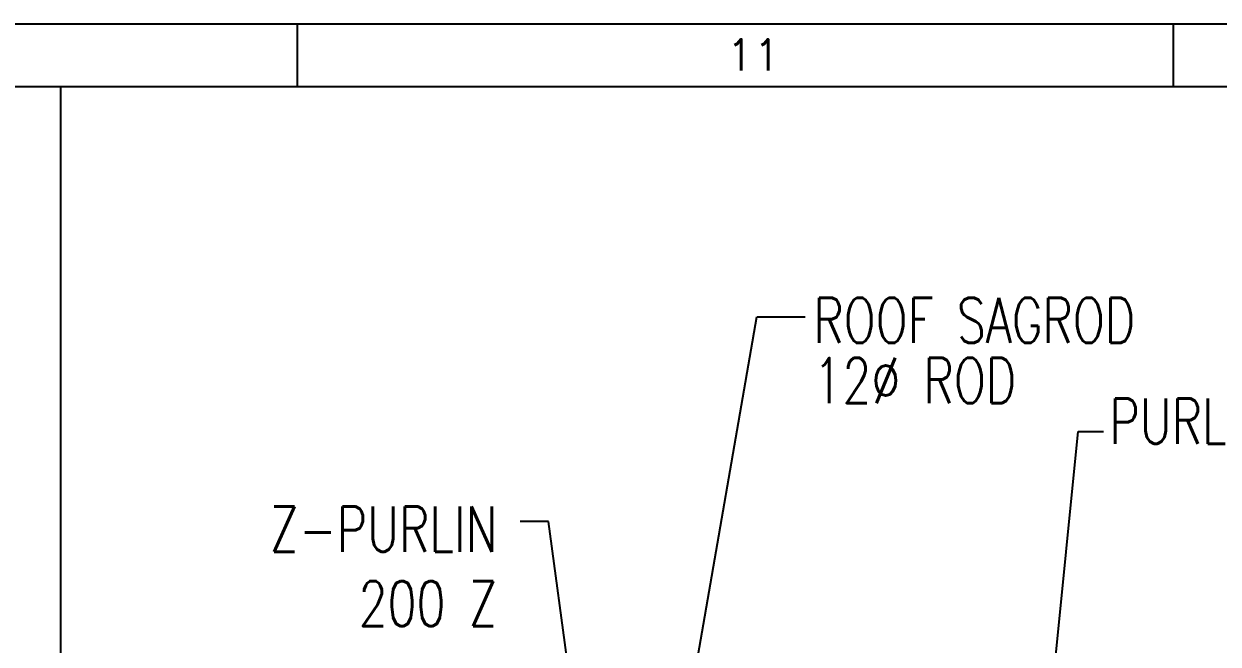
# Model space of a CAD drawing. Header units: millimetres. Extents: x 591978 to 1200763, y 19941 to 205918.
# Drawn here: x 735540 to 755723, y 142262 to 152750 of the extents above; entities that cross this region are included whole.
import ezdxf

# ---------------------------------------------------------------- set-up
doc = ezdxf.new("R2010")
doc.units = ezdxf.units.MM
doc.header["$LTSCALE"] = 790
doc.header["$MEASUREMENT"] = 0
doc.layers.add('DIM', color=2, linetype='Continuous')
doc.layers.add('text', color=6, linetype='Continuous')
doc.styles.add('ROMANS', font='romans.shx')
doc.styles.add('T02', font='SIMPLEX.SHX', dxfattribs={"width": 0.8})
doc.dimstyles.new('DIM-150', dxfattribs={"dimscale": 150, "dimtxt": 2, "dimasz": 1.5, "dimexe": 0.5, "dimexo": 0.5, "dimgap": 0.5, "dimtad": 1, "dimdec": 0, "dimzin": 0, "dimdsep": 46, "dimtxsty": 'T02', "dimcen": 1, "dimclrd": 3, "dimclre": 3, "dimclrt": 2, "dimadec": 0, "dimazin": 0, "dimtfac": 1, "dimtdec": 0, "dimtmove": 2, "dimatfit": 3, "dimfxl": 1, "dimtolj": 1, "dimtzin": 0, "dimlwd": -1, "dimlwe": -1, "dimarcsym": 0})

# ---------------------------------------------------------------- blocks, each defined once
blk = doc.blocks.new('SSQQ')
for p, q in [((1489653.914, -272496.847), (1489653.914, -272491.847)), ((1489723.914, -272496.847), (1489723.914, -272491.847))]:
    blk.add_line(p, q)
for points in [[(1489794.414, -273085.847), (1488953.414, -273085.847), (1488953.414, -272491.847), (1489794.414, -272491.847)], [(1489789.414, -273080.847), (1488958.414, -273080.847), (1488958.414, -272496.847), (1489789.414, -272496.847)]]:
    blk.add_lwpolyline(points, close=True)
at = {"style": 'ROMANS'}
blk.add_text('11', height=2.5, dxfattribs=at).set_placement((1489688.194, -272495.574))

msp = doc.modelspace()

# ---------------------------------------------------------------- linework, layer by layer
msp.add_lwpolyline([(768827, 124425.5), (736166.8, 124425.5), (736166.8, 151692.7), (768827, 151692.7)], close=True)

# ---------------------------------------------------------------- block references
at = {"color": 0, "lineweight": 9, "xscale": 211.5413126501381, "yscale": 211.5413126501381, "zscale": 211.5413126501381}
msp.add_blockref('SSQQ', (-314383181.1, 57796033.3), dxfattribs=at)

# ---------------------------------------------------------------- texts
at = {"layer": 'text', "color": 7, "style": 'ROMANS', "width": 0.75}
for s, height, p in [('ROOF SAGROD', 762.245, (748881.7, 147355.8)), ('12%%C ROD', 762.25, (748881.7, 146338.6)), ('PURLIN LINE', 762.245, (753882.9, 145650.8)), ('Z-PURLIN', 762.25, (739697.6, 143825.7)), ('200 Z ', 762.25, (741194.9, 142566.4))]:
    msp.add_text(s, height=height, dxfattribs=at).set_placement(p)

# ---------------------------------------------------------------- leaders
at = {"layer": 'DIM', "color": 4}
for points in [[(746450, 139289.2), (747927.3, 147795.5), (748743.1, 147795.5)], [(752870, 140961.2), (753357.6, 145857.2), (753786.2, 145857.2)], [(744980.4, 140103.1), (744406.6, 144334.3), (743924.6, 144334.3)]]:
    msp.add_leader(points, dimstyle='DIM-150', dxfattribs=at)

doc.saveas('drawing.dxf')
